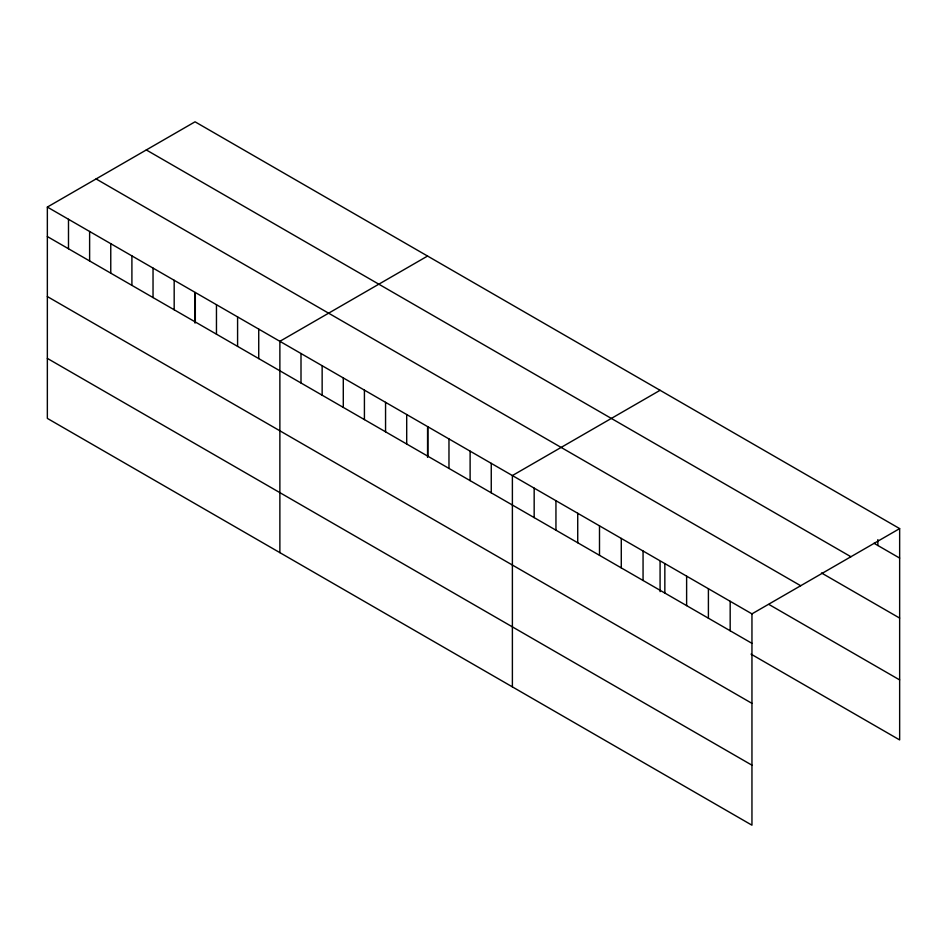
<?xml version="1.0" encoding="UTF-8"?>
<svg xmlns="http://www.w3.org/2000/svg" width="947" height="947" viewBox="0 0 947 947"><rect width="100%" height="100%" fill="white"/><g stroke="black" fill="none" stroke-linecap="round" stroke-linejoin="round"><path stroke-width="1.42" d="M47.35 207.073L751.954 613.869L751.954 825.192L47.35 418.396L47.35 207.073L195.046 121.808L899.65 528.604L899.65 739.927L751.042 654.128M427.571 256.045L279.874 341.322L279.874 552.646M660.083 390.294L512.386 475.56L512.386 686.883M751.954 613.869L899.65 528.604M874.034 543.282L899.65 558.079M146.311 149.946L850.915 556.741M821.499 572.971L899.65 618.083M96.085 178.936L800.688 585.731M768.976 604.47L899.65 679.91M47.35 236.549L751.954 643.344M47.35 296.553L751.954 703.361M47.35 358.392L751.954 765.188M877.869 539.601L877.869 545.496M730.173 601.298L730.173 630.773M708.403 588.726L708.403 618.202M686.622 576.155L686.622 605.618M664.841 563.583L664.841 593.047M660.083 561.607L660.083 591.615M643.06 551L643.06 580.475M621.279 538.429L621.279 567.904M599.498 525.857L599.498 555.333M577.729 513.286L577.729 542.749M555.948 500.714L555.948 530.178M534.167 488.131L534.167 517.607M491.256 463.355L491.256 492.831M470.114 451.151L470.114 480.626M448.973 438.946L448.973 468.422M427.831 426.742L427.831 456.217M427.571 427.369L427.571 457.365M406.701 414.537L406.701 444.013M385.559 402.333L385.559 431.808M364.417 390.128L364.417 419.604M343.288 377.924L343.288 407.399M322.146 365.72L322.146 395.195M301.004 353.515L301.004 382.99M258.732 329.118L258.732 358.582M237.59 316.914L237.59 346.377M216.461 304.709L216.461 334.173M195.319 292.505L195.319 321.968M195.046 293.12L195.046 323.128M174.177 280.3L174.177 309.764M153.035 268.096L153.035 297.571M131.905 255.891L131.905 285.367M110.763 243.687L110.763 273.162M89.622 231.482L89.622 260.958M68.492 219.278L68.492 248.753"/></g></svg>
